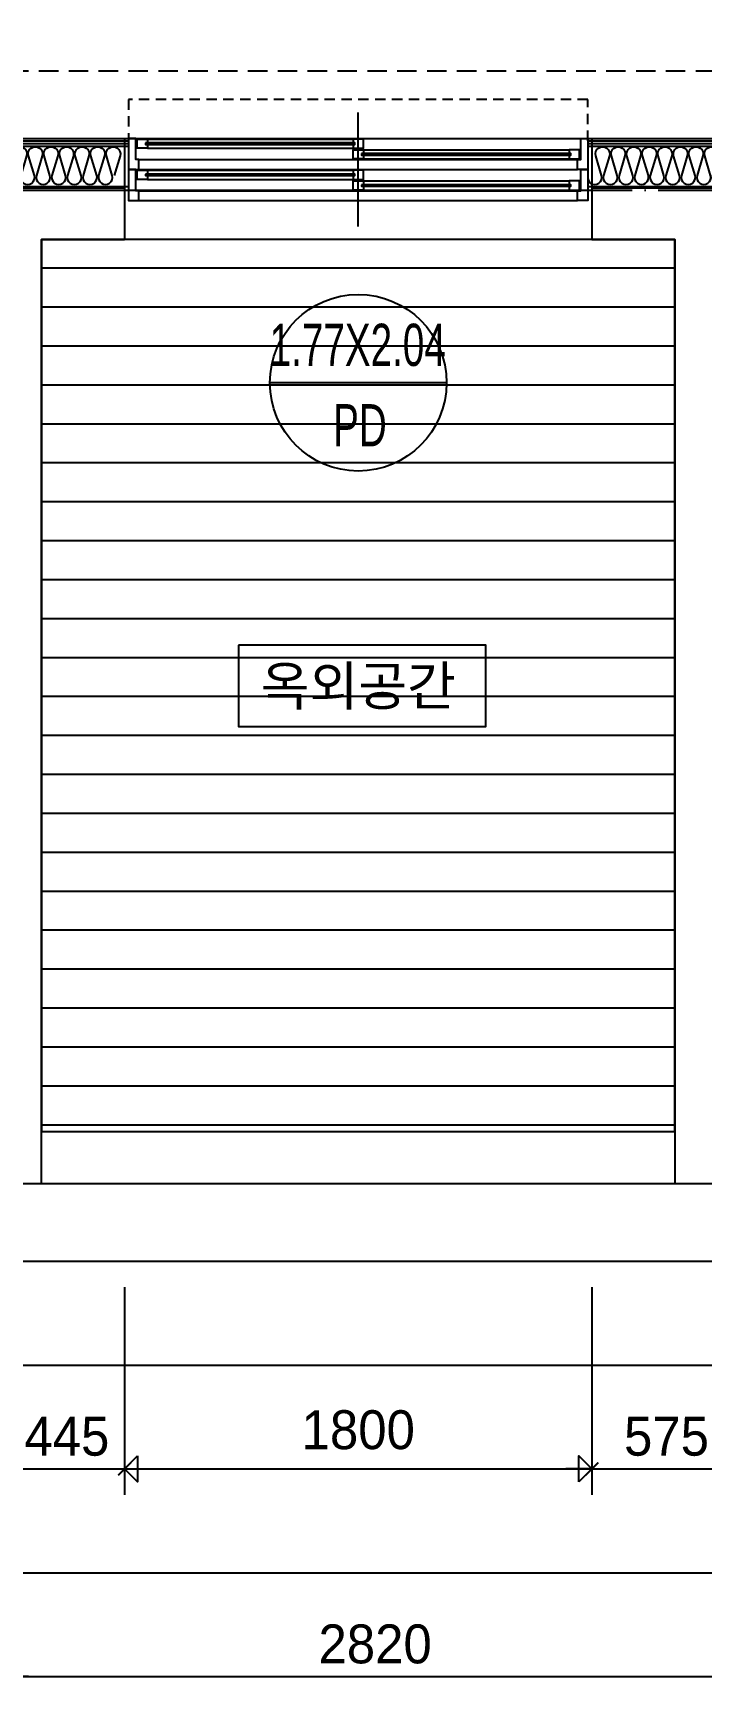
# Model space of a CAD drawing. Header units: millimetres. Extents: x -24416 to 92204, y -190080 to 23760.
# Drawn here: x 69383 to 71957, y -124106 to -117677 of the extents above; entities that cross this region are included whole.
import ezdxf
from ezdxf.enums import TextEntityAlignment as Align
from ezdxf.xclip import XClip

# ---------------------------------------------------------------- set-up
doc = ezdxf.new("R2010")
doc.units = ezdxf.units.MM
doc.header["$LTSCALE"] = 50
doc.header["$XCLIPFRAME"] = 0
for name, pattern in [('AUDIT_D_220706163347-0', [0]), ('CEN', [62, 60, -1, 0, -1]), ('H', [1.3, 0.8, -0.5]), ('HID', [2.3, 1.5, -0.8])]:
    doc.linetypes.add(name, pattern=pattern)
doc.layers.get('defpoints').update_dxf_attribs({"color": 139})
for name, color, linetype in [('A-창호부호', 4, 'Continuous'), ('AA-XXXX-DIMS', 7, 'Continuous'), ('ARDM', 7, 'Continuous'), ('CEN_CON', 1, 'CEN'), ('CEN_WALL', 12, 'CEN'), ('CONC', 2, 'Continuous'), ('dan1', 7, 'HID'), ('DIM', 7, 'AUDIT_D_220706163347-0'), ('ELE3_CON', 7, 'Continuous'), ('ELE4', 4, 'Continuous'), ('HAT', 5, 'Continuous'), ('INS', 8, 'Continuous'), ('INSUL', 8, 'Continuous'), ('WAL_DRY', 7, 'Continuous'), ('WIN', 4, 'Continuous'), ('실명', 3, 'AUDIT_D_220706163347-0'), ('실명박스', 7, 'AUDIT_D_220706163347-0'), ('커튼박스', 6, 'Continuous')]:
    doc.layers.add(name, color=color, linetype=linetype)
doc.layers.add('Defpoint', color=135, linetype='Continuous', plot=False)
doc.layers.add('MC', color=135, linetype='Continuous', plot=False)
doc.styles.add('HAUD01', font='Dotum.ttf')
doc.styles.add('맑은고딕', font='malgun.ttf', dxfattribs={"width": 0.9})
doc.dimstyles.new('DIM-50', dxfattribs={"dimscale": 50, "dimtxt": 3, "dimasz": 1, "dimexe": 2, "dimexo": 2, "dimgap": 1, "dimtad": 1, "dimdec": 0, "dimzin": 0, "dimdsep": 46, "dimtxsty": '맑은고딕', "dimblk1": 'DIMDOT', "dimblk2": 'DIMDOT', "dimsah": 1, "dimcen": 0.09, "dimdle": 2, "dimclrd": 7, "dimclre": 7, "dimclrt": 3, "dimadec": 0, "dimazin": 0, "dimtfac": 1, "dimtdec": 0, "dimtix": 1, "dimtmove": 2, "dimatfit": 3, "dimldrblk": 'DIMDOT', "dimfxl": 1, "dimtolj": 1, "dimtzin": 0, "dimarcsym": 0})
doc.dimstyles.new('MCDIM-50', dxfattribs={"dimscale": 50, "dimtxt": 3, "dimasz": 1, "dimexe": 2, "dimexo": 2, "dimgap": 1, "dimtad": 1, "dimdec": 0, "dimzin": 0, "dimdsep": 46, "dimtxsty": '맑은고딕', "dimblk1": 'ARCHTICK', "dimblk2": 'ARCHTICK', "dimsah": 1, "dimcen": 0.09, "dimdle": 2, "dimclrd": 7, "dimclre": 7, "dimclrt": 3, "dimadec": 0, "dimazin": 0, "dimtfac": 1, "dimtdec": 0, "dimtix": 1, "dimtmove": 2, "dimatfit": 3, "dimldrblk": 'ARCHTICK', "dimfxl": 1, "dimtolj": 1, "dimtzin": 0, "dimarcsym": 0})
doc.dimstyles.new('외부100-win', dxfattribs={"dimscale": 50, "dimtxt": 3, "dimasz": 1, "dimexe": 2, "dimexo": 2.5, "dimgap": 1.5, "dimtad": 1, "dimdec": 0, "dimzin": 0, "dimdsep": 46, "dimtxsty": '맑은고딕', "dimblk": 'DO2-2', "dimblk1": 'DO2-2', "dimblk2": 'DIMDOT', "dimcen": 0.09, "dimdle": 2, "dimclrd": 7, "dimclre": 7, "dimclrt": 3, "dimadec": 0, "dimazin": 0, "dimtfac": 1, "dimtdec": 0, "dimtix": 1, "dimtmove": 2, "dimatfit": 3, "dimldrblk": 'DO2-2', "dimfxl": 1, "dimtolj": 1, "dimtzin": 0, "dimarcsym": 0})

# ---------------------------------------------------------------- blocks, each defined once
blk = doc.blocks.new('DongSinsul_1')
at = {"layer": 'INSUL'}
blk.add_lwpolyline([(0, 0.25, 1.34403), (0.35, 0.25), (0.2, 0.75, -1.34403), (0.55, 0.75), (0.4, 0.25)], format="xyb", dxfattribs=at)
blk = doc.blocks.new('WIN_이중창_1800')
at = {"layer": 'Defpoint'}
for p, q in [((-15, 240), (-15, 0)), ((1785, 240), (1785, 0))]:
    blk.add_line(p, q, dxfattribs=at)
at = {"layer": 'WIN'}
blk.add_line((885, -100), (885, 340), dxfattribs=at)
at = {"layer": 'WIN', "color": 8}
for p, q in [((1742, 240), (28, 240)), ((865, 196), (73, 196)), ((1697, 237), (905, 237)), ((1697, 202), (905, 202)), ((1730, 158), (40, 158)), ((865, 161), (73, 161)), ((1730, 120), (40, 120)), ((865, 76), (73, 76)), ((1697, 117), (905, 117)), ((1697, 82), (905, 82)), ((1730, 38), (40, 38)), ((1730, 0), (40, 0)), ((865, 41), (73, 41))]:
    blk.add_line(p, q, dxfattribs=at)
at = {"layer": 'WIN'}
for points in [[(40, 158), (28, 158), (28, 240), (0, 240), (0, 120), (40, 120), (40, 158)], [(73, 175.5), (73, 161), (33, 161), (33, 196), (73, 196), (73, 181.5)], [(905, 216.5), (905, 202), (865, 202), (865, 237), (905, 237), (905, 222.5)], [(865, 175.5), (865, 161), (905, 161), (905, 196), (865, 196), (865, 181.5)], [(1704, 222.5), (1704, 216.5), (898, 216.5), (898, 222.5), (1704, 222.5)], [(1697, 216.5), (1697, 202), (1737, 202), (1737, 237), (1697, 237), (1697, 222.5)], [(1730, 158), (1742, 158), (1742, 240), (1770, 240), (1770, 120), (1730, 120), (1730, 158)], [(872, 181.5), (872, 175.5), (66, 175.5), (66, 181.5), (872, 181.5)], [(40, 38), (28, 38), (28, 120), (0, 120), (0, 0), (40, 0), (40, 38)], [(73, 55.5), (73, 41), (33, 41), (33, 76), (73, 76), (73, 61.5)], [(905, 96.5), (905, 82), (865, 82), (865, 117), (905, 117), (905, 102.5)], [(865, 55.5), (865, 41), (905, 41), (905, 76), (865, 76), (865, 61.5)], [(1704, 102.5), (1704, 96.5), (898, 96.5), (898, 102.5), (1704, 102.5)], [(1697, 96.5), (1697, 82), (1737, 82), (1737, 117), (1697, 117), (1697, 102.5)], [(1730, 38), (1742, 38), (1742, 120), (1770, 120), (1770, 0), (1730, 0), (1730, 38)], [(872, 61.5), (872, 55.5), (66, 55.5), (66, 61.5), (872, 61.5)]]:
    blk.add_lwpolyline(points, dxfattribs=at)
blk = doc.blocks.new('U-121A(확장)1', base_point=(300293.2, -148733.3))
at = {"layer": 'HAT', "ltscale": 100}
h = blk.add_hatch(dxfattribs=at)
h.set_pattern_fill('_USER', color=8, scale=150, pattern_type=0)
h.set_pattern_definition([(0, (-182970.39, -98780.02), (0, 150), [])])
h.paths.add_polyline_path([(314753.2, -148533.3), (317193.2, -148533.3), (317193.2, -145098.3), (314753.2, -145098.3)])
at = {"layer": 'CEN_CON'}
blk.add_line((314628.2, -148733.3), (329263.2, -148733.3), dxfattribs=at)
at = {"layer": 'CEN_WALL'}
blk.add_line((314028.2, -144908.3), (317683.2, -144908.3), dxfattribs=at)
at = {"layer": 'CONC'}
for p, q in [((314503.2, -144898.3), (315073.2, -144898.3)), ((315073.2, -144898.3), (315073.2, -145098.3)), ((316873.2, -144898.3), (317393.2, -144898.3)), ((316873.2, -144898.3), (316873.2, -145098.3)), ((314753.2, -148733.3), (314753.2, -145098.3)), ((314753.2, -145098.3), (315073.2, -145098.3)), ((316873.2, -145098.3), (317193.2, -145098.3)), ((317193.2, -145098.3), (317193.2, -148733.3)), ((314628.2, -148733.3), (314753.2, -148733.3)), ((317193.2, -148733.3), (318033.2, -148733.3))]:
    blk.add_line(p, q, dxfattribs=at)
at = {"layer": 'dan1'}
blk.add_lwpolyline([(308563.2, -142508.3), (308253.2, -142508.3), (308253.2, -139348.3), (305613.2, -139348.3), (305613.2, -140233.3), (304993.2, -140233.3), (304993.2, -148083.3), (314053.2, -148083.3), (314053.2, -144448.3), (317843.2, -144448.3), (317843.2, -148083.3), (324403.2, -148083.3), (324403.2, -146593.3), (324713.2, -146593.3)], dxfattribs=at)
at = {"layer": 'ELE3_CON'}
for p, q in [((314753.2, -148533.3), (317193.2, -148533.3)), ((314753.2, -148733.3), (317193.2, -148733.3))]:
    blk.add_line(p, q, dxfattribs=at)
at = {"layer": 'ELE4'}
blk.add_line((316873.2, -145098.3), (315073.2, -145098.3), dxfattribs=at)
at = {"layer": 'HAT', "color": 8, "ltscale": 100}
blk.add_lwpolyline([(314753.2, -148533.3), (317193.2, -148533.3), (317193.2, -145098.3), (314753.2, -145098.3)], close=True, dxfattribs=at)
at = {"layer": 'INS'}
for p, q in [((314343.2, -144738.3), (315088.2, -144738.3)), ((316858.2, -144738.3), (317448.2, -144738.3)), ((314498.2, -144893.3), (315088.2, -144893.3)), ((316858.2, -144893.3), (317398.2, -144893.3))]:
    blk.add_line(p, q, dxfattribs=at)
at = {"layer": 'MC'}
blk.add_line((304443.2, -144708.3), (317683.2, -144708.3), dxfattribs=at)
at = {"layer": 'WAL_DRY'}
for p, q in [((314323.2, -144718.3), (315088.2, -144718.3)), ((316858.2, -144718.3), (317573.2, -144718.3)), ((314333.2, -144728.3), (315088.2, -144728.3)), ((316858.2, -144728.3), (317563.2, -144728.3))]:
    blk.add_line(p, q, dxfattribs=at)
at = {"layer": '커튼박스', "linetype": 'H'}
blk.add_lwpolyline([(316858.2, -144718.3), (316858.2, -144558.3), (315088.2, -144558.3), (315088.2, -144718.3)], dxfattribs=at)
at = {"layer": 'INSUL', "xscale": 150, "yscale": 150, "zscale": 150, "row_count": 1, "column_count": 9, "row_spacing": 1, "column_spacing": 60}
for p in [(314493.2, -144888.3), (316858.2, -144888.3)]:
    blk.add_blockref('DongSinsul_1', p, dxfattribs=at)
at = {"layer": 'WIN', "xscale": -1}
blk.add_blockref('WIN_이중창_1800', (316858.2, -144948.3), dxfattribs=at)
blk = doc.blocks.new('_ArchTick')
at = {"color": 0, "linetype": 'ByBlock', "const_width": 0.15}
blk.add_lwpolyline([(-0.5, -0.5), (0.5, 0.5)], dxfattribs=at)
blk = doc.blocks.new('*D148')
at = {"layer": 'defpoints', "color": 0, "linetype": 'ByBlock', "transparency": 16777216}
for p in [(19135.6, -146165.9), (19580.6, -146165.9), (19580.6, -146965.9)]:
    blk.add_point(p, dxfattribs=at)
at = {"layer": 'DIM', "color": 7, "linetype": 'ByBlock', "lineweight": -2, "transparency": 16777216}
for p, q in [((19135.6, -146265.9), (19135.6, -147065.9)), ((19580.6, -146265.9), (19580.6, -147065.9)), ((19035.6, -146965.9), (19680.6, -146965.9))]:
    blk.add_line(p, q, dxfattribs=at)
at = {"layer": 'DIM', "color": 7, "linetype": 'ByBlock', "lineweight": -2, "transparency": 16777216, "xscale": 50, "yscale": 50, "zscale": 50, "rotation": 180}
blk.add_blockref('_ArchTick', (19135.6, -146965.9), dxfattribs=at)
at = {"layer": 'DIM', "color": 7, "linetype": 'ByBlock', "lineweight": -2, "transparency": 16777216, "xscale": 50, "yscale": 50, "zscale": 50}
blk.add_blockref('_ArchTick', (19580.6, -146965.9), dxfattribs=at)
at = {"layer": 'DIM', "color": 3, "linetype": 'ByBlock', "transparency": 16777216, "insert": (19358.1, -146840.8), "char_height": 150, "attachment_point": 5, "style": 'HAUD01'}
blk.add_mtext('\\A1;445', dxfattribs=at)
blk = doc.blocks.new('DO2-2')
at = {"layer": 'ARDM'}
blk.add_line((0, 0), (-2, 0), dxfattribs=at)
blk.add_lwpolyline([(-1, -1), (-1, 1), (0, 0)], close=True, dxfattribs=at)
blk = doc.blocks.new('*D149')
at = {"layer": 'defpoints', "color": 0, "linetype": 'ByBlock', "transparency": 16777216}
for p in [(19580.6, -146165.9), (21380.6, -146165.9), (21380.6, -146965.9)]:
    blk.add_point(p, dxfattribs=at)
at = {"layer": 'DIM', "color": 7, "linetype": 'ByBlock', "lineweight": -2, "transparency": 16777216}
for p, q in [((19580.6, -146290.9), (19580.6, -147065.9)), ((21380.6, -146290.9), (21380.6, -147065.9)), ((19630.6, -146965.9), (21330.6, -146965.9))]:
    blk.add_line(p, q, dxfattribs=at)
at = {"layer": 'DIM', "color": 7, "linetype": 'ByBlock', "lineweight": -2, "transparency": 16777216, "xscale": 50, "yscale": 50, "zscale": 50, "rotation": 180}
blk.add_blockref('DO2-2', (19580.6, -146965.9), dxfattribs=at)
at = {"layer": 'DIM', "color": 7, "linetype": 'ByBlock', "lineweight": -2, "transparency": 16777216, "xscale": 50, "yscale": 50, "zscale": 50}
blk.add_blockref('DO2-2', (21380.6, -146965.9), dxfattribs=at)
at = {"layer": 'DIM', "color": 3, "linetype": 'ByBlock', "transparency": 16777216, "insert": (20480.6, -146815.8), "char_height": 150, "attachment_point": 5, "style": 'HAUD01'}
blk.add_mtext('\\A1;1800', dxfattribs=at)
blk = doc.blocks.new('DIMDOT')
at = {"layer": 'AA-XXXX-DIMS'}
for p, q in [((0, -1.5), (0, 1.5)), ((-1.5, 0), (1.5, 0))]:
    blk.add_line(p, q, dxfattribs=at)
for radius in [0.5, 0.25]:
    blk.add_circle((0, 0), radius, dxfattribs=at)
blk = doc.blocks.new('*D150')
at = {"layer": 'defpoints', "color": 0, "linetype": 'ByBlock', "transparency": 16777216}
for p in [(21380.6, -146165.9), (21955.6, -146165.9), (21955.6, -146965.9)]:
    blk.add_point(p, dxfattribs=at)
at = {"layer": 'DIM', "color": 7, "linetype": 'ByBlock', "lineweight": -2, "transparency": 16777216}
for p, q in [((21380.6, -146265.9), (21380.6, -147065.9)), ((21955.6, -146265.9), (21955.6, -147065.9)), ((21280.6, -146965.9), (22055.6, -146965.9))]:
    blk.add_line(p, q, dxfattribs=at)
at = {"layer": 'DIM', "color": 7, "linetype": 'ByBlock', "lineweight": -2, "transparency": 16777216, "xscale": 50, "yscale": 50, "zscale": 50, "rotation": 180}
blk.add_blockref('_ArchTick', (21380.6, -146965.9), dxfattribs=at)
at = {"layer": 'DIM', "color": 7, "linetype": 'ByBlock', "lineweight": -2, "transparency": 16777216, "xscale": 50, "yscale": 50, "zscale": 50}
blk.add_blockref('_ArchTick', (21955.6, -146965.9), dxfattribs=at)
at = {"layer": 'DIM', "color": 3, "linetype": 'ByBlock', "transparency": 16777216, "insert": (21668.1, -146840.8), "char_height": 150, "attachment_point": 5, "style": 'HAUD01'}
blk.add_mtext('\\A1;575', dxfattribs=at)
blk = doc.blocks.new('*D704')
at = {"layer": 'defpoints', "color": 0, "transparency": 16777216}
for p in [(19135.6, -146165.9), (21955.6, -146165.9), (21955.6, -147765.9)]:
    blk.add_point(p, dxfattribs=at)
at = {"layer": 'DIM', "color": 7, "lineweight": -2, "transparency": 16777216}
for p, q in [((19135.6, -146265.9), (19135.6, -147865.9)), ((21955.6, -146265.9), (21955.6, -147865.9)), ((19185.6, -147765.9), (21905.6, -147765.9))]:
    blk.add_line(p, q, dxfattribs=at)
at = {"layer": 'DIM', "color": 7, "lineweight": -2, "transparency": 16777216, "xscale": 50, "yscale": 50, "zscale": 50, "rotation": 180}
blk.add_blockref('DIMDOT', (19135.6, -147765.9), dxfattribs=at)
at = {"layer": 'DIM', "color": 7, "lineweight": -2, "transparency": 16777216, "xscale": 50, "yscale": 50, "zscale": 50}
blk.add_blockref('DIMDOT', (21955.6, -147765.9), dxfattribs=at)
at = {"layer": 'DIM', "color": 3, "transparency": 16777216, "insert": (20545.6, -147640.8), "char_height": 150, "attachment_point": 5, "style": 'HAUD01'}
blk.add_mtext('\\A1;2820', dxfattribs=at)
blk = doc.blocks.new('A$C4D377245')
at = {"layer": 'A-창호부호'}
blk.add_line((675.4, 345), (14.6, 345), dxfattribs=at)
blk.add_circle((345, 345), 330.4, dxfattribs=at)
blk = doc.blocks.new('DIM-1108')
at = {"layer": 'DIM', "linetype": 'ByBlock'}
for base, p1, p2, dimstyle, picture, middle in [((19580.6, -146965.9), (19135.6, -146165.9), (19580.6, -146165.9), 'MCDIM-50', '*D148', (19358.1, -146840.8)), ((21380.6, -146965.9), (19580.6, -146165.9), (21380.6, -146165.9), '외부100-win', '*D149', (20480.6, -146815.8)), ((21955.6, -146965.9), (21380.6, -146165.9), (21955.6, -146165.9), 'MCDIM-50', '*D150', (21668.1, -146840.8))]:
    dim = blk.add_linear_dim(base=base, p1=p1, p2=p2, angle=180, dimstyle=dimstyle, override={"dimtxsty": 'HAUD01'}, dxfattribs=at)
    dim.commit()
    dim.dimension.update_dxf_attribs({"geometry": picture, "text_midpoint": middle})
at = {"layer": 'DIM'}
dim = blk.add_linear_dim(base=(21955.6, -147765.9), p1=(19135.6, -146165.9), p2=(21955.6, -146165.9), angle=180, dimstyle='DIM-50', override={"dimscale": 50, "dimtxsty": 'HAUD01'}, dxfattribs=at)
dim.commit()
dim.dimension.update_dxf_attribs({"geometry": '*D704', "text_midpoint": (20545.6, -147640.8)})

msp = doc.modelspace()

# ---------------------------------------------------------------- linework, layer by layer
at = {"layer": 'defpoints'}
for points in [[(86120.1, -107430.9), (53054.5, -107430.9), (53054.5, -124005.9), (86120.1, -124005.9)], [(85720.1, -107830.9), (53454.5, -107830.9), (53454.5, -123605.9), (85720.1, -123605.9)], [(85320.1, -108230.9), (53854.5, -108230.9), (53854.5, -123205.9), (85320.1, -123205.9)], [(84920.1, -108630.9), (54254.5, -108630.9), (54254.5, -122805.9), (84920.1, -122805.9)], [(84520.1, -109030.9), (54654.5, -109030.9), (54654.5, -122405.9), (84520.1, -122405.9)]]:
    msp.add_lwpolyline(points, close=True, dxfattribs=at)
at = {"layer": '실명박스'}
msp.add_lwpolyline([(70172.9, -120033.2), (70172.9, -120345.7), (71125.5, -120345.7), (71125.5, -120033.2)], close=True, dxfattribs=at)

# ---------------------------------------------------------------- block references
msp.add_blockref('DIM-1108', (50153.9, 23760))
ref = msp.add_blockref('U-121A(확장)1', (54954.5, -122105.9))
XClip(ref).set_block_clipping_path([(299993.2395842669, -149033.311332551), (329858.8019320485, -135658.3113325509)])
at = {"layer": 'A-창호부호', "xscale": 1.028985507291509, "yscale": 1.028985507291509, "zscale": 1.028985507291509}
msp.add_blockref('A$C4D377245', (70279.5, -119377.2), dxfattribs=at)

# ---------------------------------------------------------------- texts
at = {"layer": 'A-창호부호', "color": 6, "style": 'HAUD01', "width": 0.7}
for s, p in [('1.77X2.04', (70632.5, -118876.2)), ('PD', (70641, -119185.8))]:
    msp.add_text(s, height=162.5, dxfattribs=at).set_placement(p, align=Align.MIDDLE)
at = {"layer": '실명', "style": 'HAUD01'}
msp.add_text('옥외공간', height=150, dxfattribs=at).set_placement((70634.5, -120188.4), align=Align.MIDDLE)

doc.saveas('drawing.dxf')
